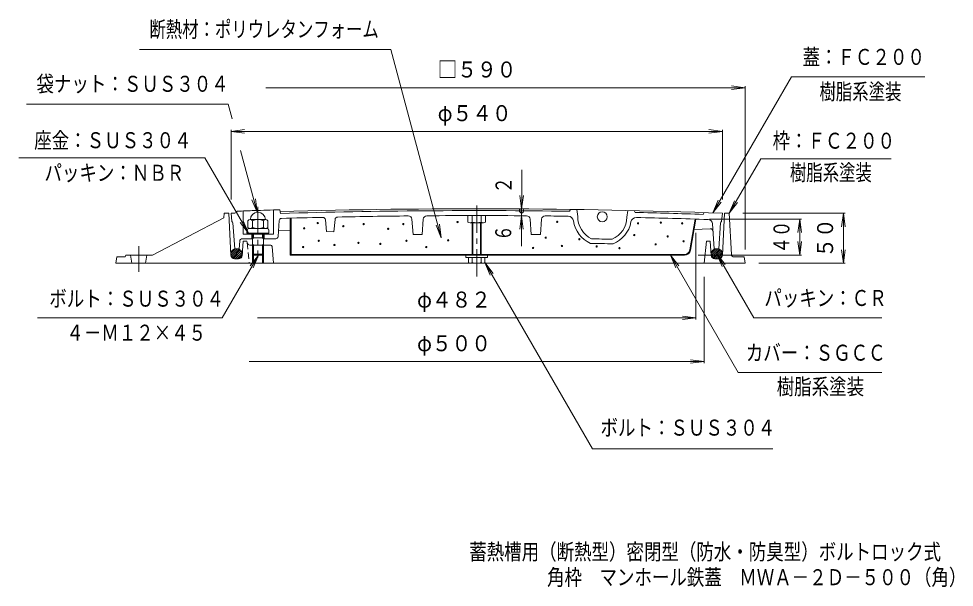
# Model space of a CAD drawing. Units: millimetres, scale not verified. Extents: x -503 to 525, y -693 to 627.
# Drawn here: x -503 to 525, y -693 to -68 of the extents above; entities that cross this region are included whole.
import ezdxf
from ezdxf.enums import TextEntityAlignment as Align

# ---------------------------------------------------------------- set-up
doc = ezdxf.new("R2010")
doc.units = ezdxf.units.MM
doc.header["$LTSCALE"] = 6
doc.header["$PDMODE"] = 32
doc.header["$PDSIZE"] = 4.8
doc.linetypes.add('CHAIN1', pattern=[8, 5, -1, 1, -1])
doc.linetypes.add('DASHED1', pattern=[1.8, 1.2, -0.6])
for name, color, linetype, lineweight in [('0-1_躯体', 2, 'Continuous', 18), ('0-2_仕上', 3, 'Continuous', 18), ('0-3_建具', 4, 'Continuous', 18), ('0-4_その他', 7, 'Continuous', 18), ('0-A', 2, 'Continuous', 18), ('0-B', 6, 'Continuous', 18), ('0-E', 7, 'Continuous', 18)]:
    doc.layers.add(name, color=color, linetype=linetype, lineweight=lineweight)
doc.layers.add('F-4_F-4ﾚｲﾔ', color=2, linetype='Continuous')
doc.styles.add('ＭＳ ゴシック', font='')
doc.styles.get('ＭＳ ゴシック').set_extended_font_data('MS Gothic')

msp = doc.modelspace()

# ---------------------------------------------------------------- linework, layer by layer
at = {"layer": '0-1_躯体'}
for p, q in [((-356.482, -327.57), (-277.759, -286.57)), ((-277.759, -286.57), (-277.498, -281.57)), ((-272.5, -281.57), (-277.498, -281.57)), ((-270.19, -327.77), (-272.5, -281.57)), ((270.19, -327.77), (272.5, -281.57)), ((272.5, -281.57), (277.499, -281.57)), ((279.852, -326.726), (277.499, -281.57)), ((-257.729, -328.045), (-256.5, -312.07)), ((-252.5, -312.07), (-256.5, -312.07)), ((-252.316, -313.875), (-252.5, -312.07)), ((-245, -316.57), (-249.331, -316.57)), ((-226.392, -316.57), (-235, -316.57)), ((-224.896, -317.958), (-223.5, -336.57)), ((252.5, -312.07), (250, -336.57)), ((252.5, -312.07), (256.5, -312.07)), ((257.716, -327.877), (256.5, -312.07)), ((-356.482, -327.57), (-385.482, -327.57)), ((-380.482, -327.57), (-378.982, -336.57)), ((-362.482, -327.57), (-363.982, -336.57)), ((-270.274, -325.954), (-264.963, -320.644)), ((-269.965, -327.767), (-262.848, -320.65)), ((-269.204, -329.127), (-261.186, -321.109)), ((-268.14, -330.184), (-259.826, -321.871)), ((-266.806, -330.972), (-258.736, -322.902)), ((-265.176, -331.463), (-257.943, -324.23)), ((-263.117, -331.525), (-257.578, -325.986)), ((257.566, -325.927), (262.877, -320.617)), ((257.875, -327.74), (264.992, -320.623)), ((258.636, -329.1), (266.655, -321.082)), ((259.7, -330.157), (268.014, -321.843)), ((261.034, -330.945), (269.104, -322.875)), ((262.664, -331.436), (269.897, -324.203)), ((264.723, -331.498), (270.263, -325.959)), ((-396.482, -336.57), (295, -336.57)), ((-261.704, -331.57), (-266.195, -331.57)), ((261.704, -331.57), (266.195, -331.57))]:
    msp.add_line(p, q, dxfattribs=at)
at = {"layer": '0-1_躯体', "linetype": 'CHAIN1'}
msp.add_line((-371.482, -346.056), (-371.482, -317.853), dxfattribs=at)
at = {"layer": '0-1_躯体', "linetype": 'DASHED1'}
msp.add_line((-252.316, -313.875), (-250, -336.57), dxfattribs=at)
at = {"layer": '0-1_躯体'}
for points in [[(-396.482, -336.57), (-395.482, -329.57), (-386.482, -329.57), (-385.482, -327.57)], [(282.848, -329.57), (294, -329.57), (295, -336.57)]]:
    msp.add_lwpolyline(points, dxfattribs=at)
for centre, radius, start, end in [((-249.331, -313.57), 3, 185.82626, 270), ((-226.392, -318.07), 1.5, 4.28986, 90), ((-266.195, -327.57), 4, 182.86198, 270), ((-261.704, -327.57), 4, 270, 355.60158), ((261.704, -327.57), 4, 184.39842, 270), ((266.195, -327.57), 4, 270, 357.13802), ((282.848, -326.57), 3, 182.98361, 270)]:
    msp.add_arc(centre, radius, start, end, dxfattribs=at)
for centre in [(-263.926, -326.07), (263.926, -326.07)]:
    msp.add_ellipse(centre, major_axis=(-6.349, 0), ratio=0.8662, dxfattribs=at)
at = {"layer": '0-2_仕上', "linetype": 'CHAIN1'}
msp.add_line((0, -351.146), (0, -272.91), dxfattribs=at)
at = {"layer": '0-2_仕上'}
for p, q in [((103, -277.325), (102, -279.311)), ((110, -277.424), (111.004, -284.94)), ((-270, -281.479), (-269, -290.57)), ((-256.5, -304.57), (-256.5, -279.004)), ((-223.5, -304.57), (-223.5, -277.947)), ((-216.5, -277.742), (-215.5, -281.716)), ((164.994, -285.935), (166, -278.455)), ((173, -278.613), (174, -280.637)), ((250, -280.786), (249, -282.753)), ((270, -281.479), (269, -290.57)), ((-266, -320.57), (-267.889, -292.231)), ((-218.343, -307.238), (-217.152, -289.527)), ((-166.236, -288.746), (-165, -301.752)), ((-157, -302.021), (-155.746, -288.401)), ((-71.226, -288.203), (-70, -304.946)), ((-60, -304.859), (-58.769, -288.027)), ((60, -304.859), (58.769, -288.027)), ((71.226, -288.203), (70, -304.946)), ((261, -320.57), (259.283, -293.125)), ((266, -320.57), (267.889, -292.231)), ((-256.5, -304.57), (-250, -304.57)), ((-247, -304.57), (-247, -309.57)), ((-231, -304.57), (-223.5, -304.57)), ((-217.855, -299.974), (-205, -300.407)), ((-165, -301.752), (-157, -302.021)), ((256.711, -298.668), (239.008, -299.263)), ((-261, -320.57), (-260.488, -312.383)), ((-246.501, -309.57), (-257.494, -309.57)), ((-220.838, -309.57), (-234.501, -309.57)), ((-266, -320.57), (-261, -320.57)), ((266, -320.57), (261, -320.57))]:
    msp.add_line(p, q, dxfattribs=at)
msp.add_circle((138, -285.388), 5.5, dxfattribs=at)
for centre, radius, start, end in [((0, -7776.617), 7500, 87.9369, 91.65034), ((0, -7776.617), 7500, 92.03157, 92.0631), ((-265.966, -278.833), 2.5, 272.03172, 351.84576), ((0, -7776.617), 7502, 91.86725, 92.01031), ((0, -7776.617), 7502, 91.65373, 91.86725), ((-214.658, -289.694), 2.5, 91.64221, 176.15305), ((0, -7776.617), 7497.999, 89.22055, 91.64696), ((0, -7776.617), 7492.499, 91.29469, 91.64227), ((-169.223, -289.03), 3, 5.42888, 91.29463), ((-152.759, -288.676), 3, 91.16826, 174.73843), ((0, -7776.617), 7492.499, 90.5755, 91.1687), ((-75.215, -288.496), 4, 4.18782, 90.57533), ((-54.78, -288.318), 4, 90.41891, 175.81757), ((0, -7776.617), 7492.499, 89.58087, 90.41913), ((54.78, -288.318), 4, 4.18243, 89.58109), ((75.215, -288.496), 4, 89.42467, 175.81218), ((0, -7776.617), 7492.499, 89.2317, 89.4245), ((100.386, -290.791), 6, 8.1739, 89.23155), ((138, -285.388), 27, 179.04906, 244.10683), ((138, -285.388), 27, 293.75137, 358.84023), ((175.39, -292.173), 6, 88.65736, 169.71561), ((0, -7776.617), 7497.999, 88.09692, 88.67026), ((0, -7776.617), 7492.499, 88.05373, 88.65758), ((-269.885, -292.364), 2, 3.81471, 63.73929), ((138, -285.388), 32, 188.17374, 246.17101), ((138, -285.388), 32, 291.69388, 349.71544), ((254.293, -293.437), 5, 3.57925, 88.05345), ((269.885, -292.364), 2, 116.26071, 176.18529), ((-220.838, -307.07), 2.5, 270, 356.15401), ((0, -7776.617), 7471.999, 90.46008, 90.53677), ((0, -7776.617), 7471.999, 89.46323, 89.53992), ((256.812, -301.666), 3, 3.57986, 91.92563), ((-257.494, -312.57), 3, 90, 176.42075), ((0, -7776.617), 7463, 88.84964, 89.03976), ((0, -7776.617), 7468, 88.85773, 89.03168)]:
    msp.add_arc(centre, radius, start, end, dxfattribs=at)
at = {"layer": '0-3_建具', "linetype": 'CHAIN1'}
msp.add_line((-240.5, -274.667), (-240.5, -330.047), dxfattribs=at)
at = {"layer": '0-3_建具', "color": 2}
for p, q in [((-251.45, -289.884), (-251.45, -297.056)), ((-231.999, -288.47), (-248.999, -288.47)), ((-246.499, -289.884), (-246.499, -297.056)), ((-234.499, -289.884), (-234.499, -297.056)), ((-229.55, -289.884), (-229.55, -297.056)), ((-246.5, -316.57), (-246.5, -336.57)), ((-245.5, -316.57), (-245.5, -336.57)), ((-235.5, -316.57), (-235.5, -336.57)), ((-234.5, -316.57), (-234.5, -336.57))]:
    msp.add_line(p, q, dxfattribs=at)
at = {"layer": '0-3_建具'}
for p, q in [((-252.5, -299.97), (-252.5, -303.27)), ((-252.5, -303.27), (-228.5, -303.27)), ((-230, -298.47), (-251, -298.47)), ((-246.501, -326.57), (-246.501, -304.57)), ((-245.5, -308.57), (-245.5, -304.57)), ((-235.5, -308.569), (-235.5, -304.57)), ((-228.5, -299.97), (-228.5, -303.27)), ((-234.501, -308.57), (-246.501, -308.57)), ((-245.5, -308.57), (-246.501, -309.57)), ((-245.5, -316.57), (-246.501, -315.57)), ((-234.501, -316.57), (-246.501, -316.57)), ((-245.501, -327.57), (-245.5, -316.57)), ((-235.501, -327.57), (-235.5, -316.57)), ((-235.5, -308.57), (-234.5, -309.57)), ((-235.5, -316.57), (-234.5, -315.57)), ((-235.501, -327.57), (-245.501, -327.57))]:
    msp.add_line(p, q, dxfattribs=at)
at = {"layer": '0-3_建具', "color": 6}
for p, q in [((-251.05, -303.27), (-251.05, -303.57)), ((-251.05, -303.57), (-229.95, -303.57)), ((-229.95, -303.57), (-231, -304.57)), ((-229.95, -303.27), (-229.95, -303.57))]:
    msp.add_line(p, q, dxfattribs=at)
at = {"layer": '0-3_建具', "color": 3}
msp.add_line((-233.5, -304.57), (-233.5, -309.57), dxfattribs=at)
at = {"layer": '0-3_建具', "color": 6}
msp.add_lwpolyline([(-251.05, -303.57), (-250, -304.57), (-231, -304.57)], dxfattribs=at)
at = {"layer": '0-3_建具'}
for points in [[(-235.501, -327.57), (-234.501, -326.57), (-234.501, -304.57)], [(-234.501, -326.57), (-246.501, -326.57), (-245.501, -327.57)]]:
    msp.add_lwpolyline(points, dxfattribs=at)
at = {"layer": '0-3_建具', "color": 2}
for centre, radius, start, end in [((-248.975, -295.598), 2.873, 210.49951, 329.50049), ((-248.974, -291.342), 2.873, 30.49951, 149.50049), ((-240.5, -285.038), 13.433, 243.46959, 296.53041), ((-240.499, -301.902), 13.433, 63.46959, 116.53041), ((-232.025, -295.598), 2.873, 210.49951, 329.50049), ((-232.024, -291.342), 2.873, 30.49951, 149.50049)]:
    msp.add_arc(centre, radius, start, end, dxfattribs=at)
at = {"layer": '0-3_建具'}
for centre, start, end in [((-251, -299.97), 90, 180), ((-230, -299.97), 0, 90)]:
    msp.add_arc(centre, 1.5, start, end, dxfattribs=at)
at = {"layer": '0-3_建具', "color": 2}
msp.add_ellipse((-240.499, -288.47), major_axis=(8.25, 0), ratio=0.9696, start_param=6.28318531, end_param=9.42477796, dxfattribs=at)
at = {"layer": '0-4_その他'}
for p, q in [((-231.708, -143.57), (295, -143.57)), ((295, -143.57), (280.128, -141.612)), ((295, -143.57), (280.128, -145.528)), ((295, -321.57), (295, -141.77)), ((-270, -191.57), (-255.128, -189.612)), ((-270, -266.479), (-270, -189.77)), ((-270, -191.57), (270, -191.57)), ((-270, -191.57), (-255.128, -193.528)), ((270, -191.57), (255.128, -189.612)), ((270, -191.57), (255.128, -193.528)), ((270, -266.48), (270, -189.77)), ((49.121, -317.753), (49.674, -233.761)), ((49.391, -276.781), (47.531, -261.897)), ((49.391, -276.781), (51.446, -261.922)), ((49.341, -284.281), (47.286, -299.139)), ((49.341, -284.281), (51.201, -299.165)), ((292.499, -281.57), (404.8, -281.57)), ((403, -281.57), (401.042, -296.442)), ((403, -336.57), (403, -281.57)), ((403, -281.57), (404.958, -296.442)), ((255.995, -287.995), (356.8, -287.995)), ((355, -287.995), (353.042, -302.867)), ((355, -327.595), (355, -287.995)), ((355, -287.995), (356.958, -302.867)), ((240.995, -302.995), (240.995, -398.37)), ((355, -327.595), (353.042, -312.723)), ((355, -327.595), (356.958, -312.723)), ((243.307, -327.595), (356.8, -327.595)), ((403, -336.57), (401.042, -321.698)), ((403, -336.57), (404.958, -321.698)), ((310, -336.57), (404.8, -336.57)), ((250, -351.57), (250, -446.37)), ((-241, -396.57), (240.995, -396.57)), ((240.995, -396.57), (226.124, -394.612)), ((240.995, -396.57), (226.124, -398.528)), ((-250, -444.57), (250, -444.57)), ((250, -444.57), (235.128, -442.612)), ((250, -444.57), (235.128, -446.528))]:
    msp.add_line(p, q, dxfattribs=at)
msp.add_point((49.378, -278.781), dxfattribs=at)
at = {"layer": '0-A'}
for p, q in [((-9.8, -291.223), (-9.8, -284.118)), ((9.8, -284.118), (-9.8, -284.118)), ((-4.893, -291.223), (-4.893, -284.118)), ((4.893, -291.223), (4.893, -284.118)), ((9.8, -291.223), (9.8, -284.118)), ((7.346, -292.118), (-7.346, -292.118)), ((-5, -292.118), (-5, -326.795)), ((-4.188, -326.795), (-4.188, -292.118)), ((4.188, -326.795), (4.188, -292.118)), ((5, -292.118), (5, -326.795)), ((-8.885, -335.752), (-8.885, -330.095)), ((-6.942, -336.495), (6.943, -336.495)), ((-5, -330.095), (-5, -335.752)), ((5, -330.095), (5, -335.752)), ((8.885, -335.752), (8.885, -330.095))]:
    msp.add_line(p, q, dxfattribs=at)
at = {"layer": '0-A', "color": 6}
msp.add_line((12, -327.595), (12, -330.095), dxfattribs=at)
msp.add_lwpolyline([(-12, -327.595), (-12, -330.095), (12, -330.095)], dxfattribs=at)
at = {"layer": '0-A'}
for centre, radius, start, end in [((-7.346, -288.306), 3.811, 229.92564, 310.07436), ((0, -278.296), 13.822, 249.26926, 290.73074), ((7.346, -288.306), 3.811, 229.92564, 310.07436), ((-6.942, -333.585), 2.91, 228.1237, 311.87611), ((0, -319.305), 17.19, 253.09029, 286.90971), ((6.943, -333.585), 2.91, 228.12389, 311.8763)]:
    msp.add_arc(centre, radius, start, end, dxfattribs=at)
at = {"layer": '0-B', "color": 4}
for p, q in [((-205, -287.995), (-205, -327.595)), ((-203.8, -287.995), (-205, -287.995)), ((-203.8, -287.995), (-203.8, -326.795)), ((234.216, -321.837), (240.183, -287.995)), ((235.004, -321.976), (240.995, -287.995)), ((240.183, -287.995), (240.995, -287.995)), ((228.307, -327.595), (-205, -327.595)), ((228.307, -326.795), (-203.8, -326.795))]:
    msp.add_line(p, q, dxfattribs=at)
for radius, end in [(6, 350.00006), (6.8, 349.99968)]:
    msp.add_arc((228.307, -320.795), radius, 270, end, dxfattribs=at)
at = {"layer": '0-E'}
for p, q in [((-94.457, -101.57), (-370.751, -101.57)), ((-38.994, -308.56), (-94.457, -101.57)), ((259.477, -281.108), (345.813, -131.57)), ((345.813, -131.57), (492.514, -131.57)), ((-273.145, -161.57), (-494.871, -161.57)), ((-268.796, -177.801), (-273.145, -161.57)), ((-241.276, -280.506), (-259.477, -212.58)), ((-298.636, -220.794), (-503.365, -220.794)), ((-250.845, -303.57), (-298.636, -220.794)), ((277.499, -281.57), (312.139, -221.57)), ((312.139, -221.57), (455.443, -221.57)), ((-241.276, -280.506), (-247.017, -266.648)), ((-241.276, -280.506), (-243.234, -265.635)), ((259.477, -281.108), (265.217, -267.25)), ((259.477, -281.108), (268.608, -269.208)), ((277.499, -281.57), (283.239, -267.712)), ((277.499, -281.57), (286.63, -269.67)), ((-250.845, -303.57), (-259.977, -291.67)), ((-250.845, -303.57), (-256.585, -289.712)), ((-38.994, -308.56), (-44.734, -294.702)), ((-38.994, -308.56), (-40.952, -293.688)), ((-240, -327.57), (-249.131, -339.47)), ((-240, -327.57), (-245.74, -341.428)), ((212.921, -327.595), (222.052, -339.495)), ((212.921, -327.595), (218.661, -341.453)), ((212.921, -327.595), (287.385, -456.57)), ((263.926, -326.07), (273.057, -337.97)), ((263.926, -326.07), (269.666, -339.928)), ((263.926, -326.07), (304.629, -396.57)), ((8.885, -335.752), (18.016, -347.652)), ((8.885, -335.752), (14.625, -349.61)), ((8.885, -335.752), (127.137, -540.57)), ((304.629, -396.57), (445.134, -396.57)), ((287.385, -456.57), (445.134, -456.57)), ((127.137, -540.57), (325.433, -540.57))]:
    msp.add_line(p, q, dxfattribs=at)
msp.add_lwpolyline([(-240, -327.57), (-279.837, -396.57), (-482.83, -396.57)], dxfattribs=at)

# ---------------------------------------------------------------- texts
at = {"layer": '0-4_その他', "color": 2, "style": 'ＭＳ ゴシック', "width": 0.9}
for s, p in [('□５９０', (-42.9, -137.57)), ('φ５４０', (-42.9, -185.57)), ('φ４８２', (-65.552, -390.57)), ('φ５００', (-65.552, -438.57))]:
    msp.add_text(s, height=17.6, dxfattribs=at).set_placement(p, align=Align.BOTTOM_LEFT)
at = {"layer": '0-4_その他', "color": 6, "style": 'ＭＳ ゴシック'}
for s, rotation, width, p in [('２', 89.624, 0.75, (43.502, -259.841)), ('４０', 90, 0.75, (349, -325.795)), ('６', 89.623, 0.7, (43.16, -311.856))]:
    msp.add_text(s, height=17.6, rotation=rotation, dxfattribs=dict(at, width=width)).set_placement(p, align=Align.BOTTOM_LEFT)
at = {"layer": '0-4_その他', "color": 2, "style": 'ＭＳ ゴシック', "width": 0.9}
msp.add_text('５０', height=17.6, rotation=90, dxfattribs=at).set_placement((397, -330.37), align=Align.BOTTOM_LEFT)
at = {"layer": '0-B', "style": 'ＭＳ ゴシック'}
for p in [(-195.626, -305.382), (-180.718, -299.648), (-152.624, -303.088), (-130.262, -300.795), (-103.315, -305.955), (-86.687, -300.795), (-27.057, -298.502), (82.437, -298.326), (171.303, -299.948), (196.317, -299.19), (219.815, -299.948), (69.843, -315.698), (167.134, -312.834), (203.897, -314.35), (-196.772, -326.023), (-179.572, -319.143), (-162.371, -323.729), (-135.996, -321.436), (-111.915, -322.583), (-83.247, -319.143), (-61.459, -326.023), (-37.378, -318.569), (55.945, -326.99), (87.649, -324.818), (106.758, -317.435), (125.814, -325.335), (190.632, -323.067), (221.331, -319.656), (150.837, -327.236)]:
    msp.add_text('・', height=8.798, dxfattribs=at).set_placement(p, align=Align.BOTTOM_LEFT)
at = {"layer": '0-E', "color": 6, "style": 'ＭＳ ゴシック'}
for s, width, p in [('断熱材：ポリウレタンフォーム', 0.75, (-359.697, -93.31)), ('蓋：ＦＣ２００', 0.8, (358.108, -123.716)), ('袋ナット：ＳＵＳ３０４', 0.8, (-483.817, -153.31)), ('樹脂系塗装', 0.75, (376.708, -161.847)), ('座金：ＳＵＳ３０４', 0.8, (-486.31, -215.333)), ('枠：ＦＣ２００', 0.8, (325.273, -215.866)), ('樹脂系塗装', 0.75, (344.228, -250.819)), ('パッキン：ＮＢＲ', 0.8, (-475.054, -251.148)), ('ボルト：ＳＵＳ３０４', 0.8, (-469.734, -389.51)), ('パッキン：ＣＲ', 0.8, (316.134, -388.777)), ('４－Ｍ１２×４５', 0.8, (-451.024, -426.929)), ('カバー：ＳＧＣＣ', 0.8, (295.707, -448.927)), ('樹脂系塗装', 0.8, (329.709, -486.22)), ('ボルト：ＳＵＳ３０４', 0.8, (136.068, -531.323))]:
    msp.add_text(s, height=17.6, dxfattribs=dict(at, width=width)).set_placement(p, align=Align.BOTTOM_LEFT)
at = {"layer": 'F-4_F-4ﾚｲﾔ', "style": 'ＭＳ ゴシック', "width": 0.8}
for s, p in [('蓄熱槽用（断熱型）密閉型（防水・防臭型）ボルトロック式', (-8.254, -667.792)), ('角枠\u3000マンホール鉄蓋\u3000ＭＷＡ－２Ｄ－５００（角）', (77.294, -695.76))]:
    msp.add_text(s, height=17.6, dxfattribs=at).set_placement(p, align=Align.BOTTOM_LEFT)

doc.saveas('drawing.dxf')
